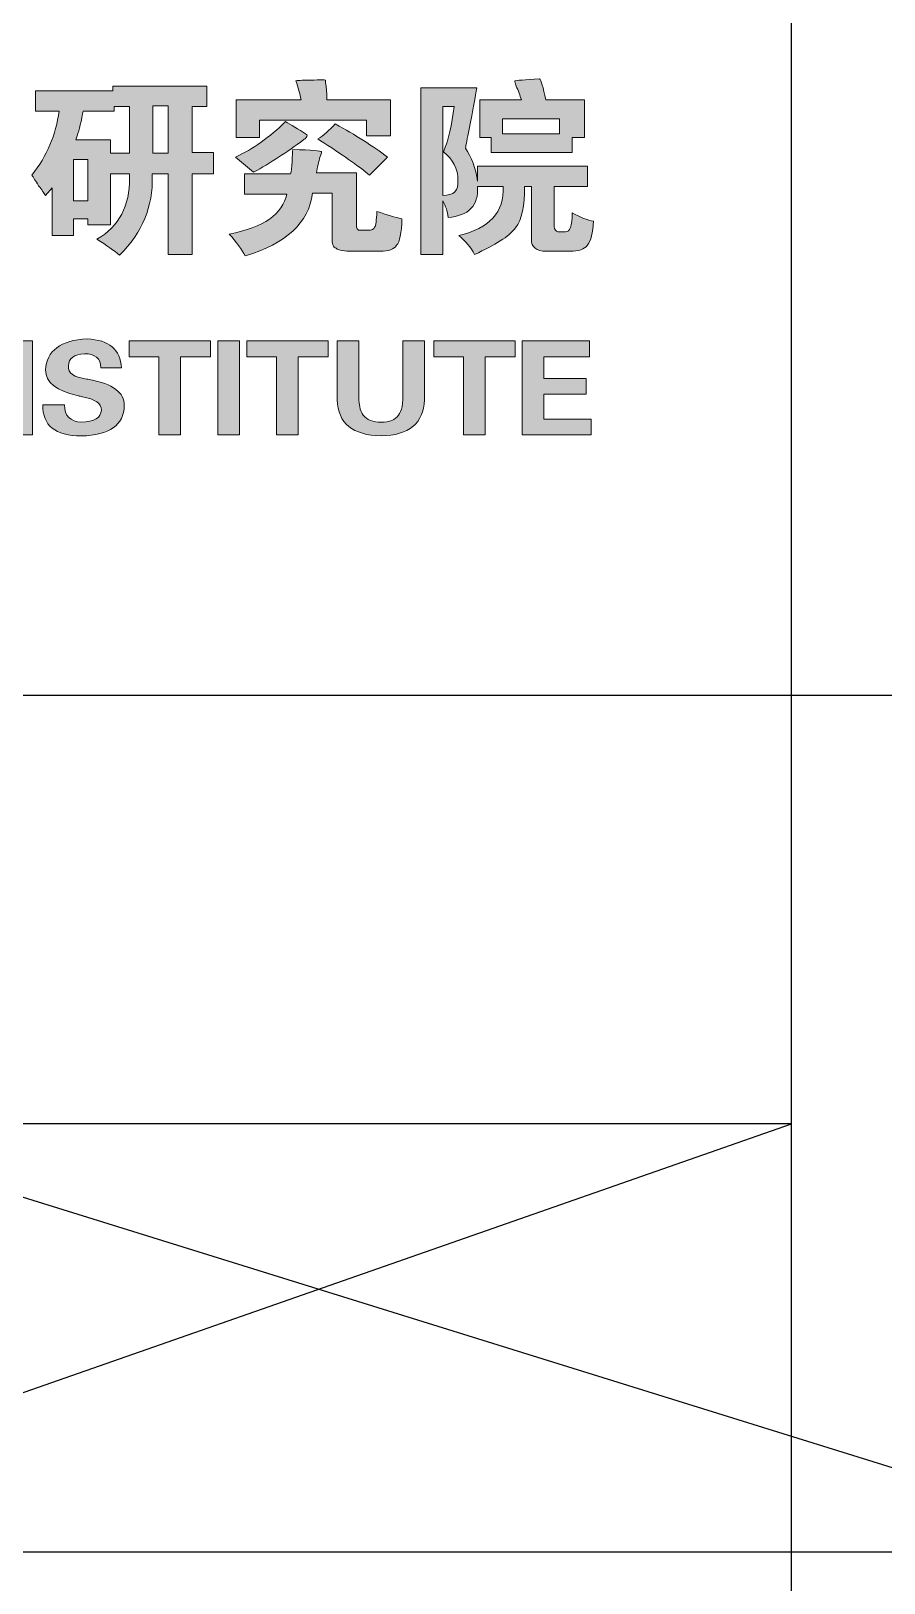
# Model space of a CAD drawing. Extents: x -93062 to 326984, y -142534 to 91021.
# Drawn here: x 112975 to 114369, y -52490 to -49954 of the extents above; entities that cross this region are included whole.
import ezdxf
from ezdxf.enums import TextEntityAlignment as Align

# ---------------------------------------------------------------- set-up
doc = ezdxf.new("R2010")
doc.units = 0
doc.header["$LTSCALE"] = 1000
doc.header["$MEASUREMENT"] = 0
doc.layers.get('0').update_dxf_attribs({"color": 8})
doc.layers.add('-人员定位', color=6, linetype='Continuous')
doc.styles.add('TK', font='GEDITXT.SHX', dxfattribs={"width": 0.85, "height": 3.5, "bigfont": 'DXT.SHX'})

# ---------------------------------------------------------------- blocks, each defined once
blk = doc.blocks.new('GEDI_TQ_2012')
at = {"color": 2}
for p, q in [((-90, 0), (-90, 40)), ((0, 28), (-180, 28)), ((-90, 21), (-180, 21)), ((0, 14), (-170, 14))]:
    blk.add_line(p, q, dxfattribs=at)
blk = doc.blocks.new('LOGO_CEEC_2014')
h = blk.add_hatch(color=256)
h.paths.add_polyline_path([(79.814, 9.636), (79.567, 9.636), (79.567, 8.86), (79.814, 8.86)], flags=16)
edge = h.paths.add_edge_path(flags=16)
edge.add_spline(control_points=[(78.874, 9.081), (78.874, 9.081), (78.874, 8.86), (78.874, 8.86), (78.874, 8.86), (79.183, 8.86), (79.183, 8.86), (79.183, 8.86), (79.183, 9.623), (79.183, 9.623), (79.183, 9.623), (78.936, 9.623), (78.936, 9.623), (78.936, 9.623), (78.936, 9.549), (78.936, 9.549), (78.936, 9.549), (78.429, 9.549), (78.429, 9.549), (78.42, 9.525), (78.412, 9.488), (78.404, 9.439), (78.371, 9.274), (78.338, 9.155), (78.305, 9.081), (78.305, 9.081), (78.874, 9.081), (78.874, 9.081)], knot_values=[0, 0, 0, 0, 1, 1, 1, 2, 2, 2, 3, 3, 3, 4, 4, 4, 5, 5, 5, 6, 6, 6, 7, 7, 7, 8, 8, 8, 9, 9, 9, 9], degree=3, periodic=0)
h.paths.add_polyline_path([(78.268, 8.083), (78.503, 8.083), (78.503, 8.761), (78.268, 8.761)], flags=16)
edge = h.paths.add_edge_path()
edge.add_spline(control_points=[(78.911, 9.882), (78.911, 9.882), (78.911, 9.956), (78.911, 9.956), (78.911, 9.956), (80.446, 9.956), (80.446, 9.956), (80.446, 9.956), (80.446, 9.623), (80.446, 9.623), (80.446, 9.623), (80.21, 9.623), (80.21, 9.623), (80.21, 9.623), (80.21, 8.872), (80.21, 8.872), (80.21, 8.872), (80.557, 8.872), (80.557, 8.872), (80.557, 8.872), (80.557, 8.527), (80.557, 8.527), (80.557, 8.527), (80.21, 8.527), (80.21, 8.527), (80.21, 8.527), (80.21, 7.208), (80.21, 7.208), (80.21, 7.208), (79.814, 7.208), (79.814, 7.208), (79.814, 7.208), (79.814, 8.527), (79.814, 8.527), (79.814, 8.527), (79.555, 8.527), (79.555, 8.527), (79.555, 8.527), (79.555, 8.478), (79.555, 8.478), (79.571, 7.993), (79.394, 7.566), (79.023, 7.196), (78.932, 7.27), (78.808, 7.356), (78.652, 7.455), (79.014, 7.668), (79.192, 8.001), (79.183, 8.453), (79.183, 8.453), (79.183, 8.527), (79.183, 8.527), (79.183, 8.527), (78.874, 8.527), (78.874, 8.527), (78.874, 8.527), (78.874, 7.689), (78.874, 7.689), (78.874, 7.689), (78.503, 7.689), (78.503, 7.689), (78.503, 7.689), (78.503, 7.788), (78.503, 7.788), (78.503, 7.788), (78.268, 7.788), (78.268, 7.788), (78.268, 7.788), (78.268, 7.516), (78.268, 7.516), (78.268, 7.516), (77.922, 7.516), (77.922, 7.516), (77.922, 7.516), (77.922, 8.293), (77.922, 8.293), (77.922, 8.293), (77.81, 8.17), (77.81, 8.17), (77.786, 8.211), (77.748, 8.264), (77.699, 8.33), (77.65, 8.412), (77.612, 8.469), (77.588, 8.502), (77.835, 8.814), (77.984, 9.163), (78.033, 9.549), (78.033, 9.549), (77.65, 9.549), (77.65, 9.549), (77.65, 9.549), (77.65, 9.882), (77.65, 9.882), (77.65, 9.882), (78.911, 9.882), (78.911, 9.882)], knot_values=[0, 0, 0, 0, 1, 1, 1, 2, 2, 2, 3, 3, 3, 4, 4, 4, 5, 5, 5, 6, 6, 6, 7, 7, 7, 8, 8, 8, 9, 9, 9, 10, 10, 10, 11, 11, 11, 12, 12, 12, 13, 13, 13, 14, 14, 14, 15, 15, 15, 16, 16, 16, 17, 17, 17, 18, 18, 18, 19, 19, 19, 20, 20, 20, 21, 21, 21, 22, 22, 22, 23, 23, 23, 24, 24, 24, 25, 25, 25, 26, 26, 26, 27, 27, 27, 28, 28, 28, 29, 29, 29, 30, 30, 30, 31, 31, 31, 32, 32, 32, 32], degree=3, periodic=0)
h = blk.add_hatch(color=256)
edge = h.paths.add_edge_path()
edge.add_spline(control_points=[(83.104, 8.502), (82.963, 8.625), (82.716, 8.802), (82.361, 9.032), (82.32, 9.057), (82.287, 9.077), (82.263, 9.094), (82.353, 9.151), (82.448, 9.233), (82.547, 9.34), (82.877, 9.159), (83.161, 8.978), (83.401, 8.798), (83.401, 8.798), (83.104, 8.502), (83.104, 8.502)], knot_values=[0, 0, 0, 0, 1, 1, 1, 2, 2, 2, 3, 3, 3, 4, 4, 4, 5, 5, 5, 5], degree=3, periodic=0)
edge = h.paths.add_edge_path()
edge.add_spline(control_points=[(83.45, 9.734), (83.45, 9.734), (83.45, 9.143), (83.45, 9.143), (83.45, 9.143), (83.054, 9.143), (83.054, 9.143), (83.054, 9.143), (83.054, 9.402), (83.054, 9.402), (83.054, 9.402), (81.31, 9.402), (81.31, 9.402), (81.31, 9.402), (81.31, 9.118), (81.31, 9.118), (81.31, 9.118), (80.926, 9.118), (80.926, 9.118), (80.926, 9.118), (80.926, 9.734), (80.926, 9.734), (80.926, 9.734), (81.99, 9.734), (81.99, 9.734), (81.966, 9.833), (81.937, 9.936), (81.904, 10.042), (81.912, 10.051), (81.995, 10.055), (82.151, 10.055), (82.3, 10.063), (82.378, 10.063), (82.386, 10.055), (82.386, 10.03), (82.39, 9.997), (82.399, 9.956), (82.407, 9.857), (82.411, 9.784), (82.411, 9.734), (82.411, 9.734), (83.45, 9.734), (83.45, 9.734)], knot_values=[0, 0, 0, 0, 1, 1, 1, 2, 2, 2, 3, 3, 3, 4, 4, 4, 5, 5, 5, 6, 6, 6, 7, 7, 7, 8, 8, 8, 9, 9, 9, 10, 10, 10, 11, 11, 11, 12, 12, 12, 13, 13, 13, 14, 14, 14, 14], degree=3, periodic=0)
edge = h.paths.add_edge_path()
edge.add_spline(control_points=[(80.914, 8.798), (81.203, 8.929), (81.475, 9.122), (81.731, 9.377), (81.821, 9.328), (81.937, 9.258), (82.077, 9.168), (82.093, 9.151), (82.085, 9.126), (82.052, 9.094), (82.044, 9.094), (82.036, 9.089), (82.027, 9.081), (81.755, 8.876), (81.483, 8.699), (81.211, 8.552), (81.211, 8.552), (80.914, 8.798), (80.914, 8.798)], knot_values=[0, 0, 0, 0, 1, 1, 1, 2, 2, 2, 3, 3, 3, 4, 4, 4, 5, 5, 5, 6, 6, 6, 6], degree=3, periodic=0)
edge = h.paths.add_edge_path()
edge.add_spline(control_points=[(82.894, 8.539), (82.894, 8.539), (82.894, 7.714), (82.894, 7.714), (82.885, 7.631), (82.906, 7.594), (82.955, 7.603), (82.955, 7.603), (83.079, 7.603), (83.079, 7.603), (83.145, 7.603), (83.182, 7.619), (83.19, 7.652), (83.207, 7.677), (83.219, 7.763), (83.228, 7.911), (83.384, 7.853), (83.52, 7.812), (83.636, 7.788), (83.628, 7.558), (83.599, 7.414), (83.549, 7.356), (83.508, 7.291), (83.417, 7.258), (83.277, 7.258), (83.277, 7.258), (82.832, 7.258), (82.832, 7.258), (82.691, 7.258), (82.601, 7.274), (82.56, 7.307), (82.51, 7.324), (82.489, 7.381), (82.498, 7.479), (82.498, 7.479), (82.498, 8.207), (82.498, 8.207), (82.498, 8.207), (82.176, 8.207), (82.176, 8.207), (82.11, 7.722), (81.743, 7.381), (81.075, 7.184), (81.017, 7.291), (80.93, 7.41), (80.815, 7.541), (81.376, 7.648), (81.689, 7.866), (81.755, 8.194), (81.755, 8.194), (81.062, 8.194), (81.062, 8.194), (81.062, 8.194), (81.062, 8.527), (81.062, 8.527), (81.062, 8.527), (81.817, 8.527), (81.817, 8.527), (81.825, 8.56), (81.834, 8.625), (81.842, 8.724), (81.842, 8.823), (81.846, 8.888), (81.854, 8.921), (82.159, 8.913), (82.316, 8.9), (82.324, 8.884), (82.324, 8.868), (82.316, 8.843), (82.3, 8.81), (82.275, 8.72), (82.254, 8.629), (82.238, 8.539), (82.238, 8.539), (82.894, 8.539), (82.894, 8.539)], knot_values=[0, 0, 0, 0, 1, 1, 1, 2, 2, 2, 3, 3, 3, 4, 4, 4, 5, 5, 5, 6, 6, 6, 7, 7, 7, 8, 8, 8, 9, 9, 9, 10, 10, 10, 11, 11, 11, 12, 12, 12, 13, 13, 13, 14, 14, 14, 15, 15, 15, 16, 16, 16, 17, 17, 17, 18, 18, 18, 19, 19, 19, 20, 20, 20, 21, 21, 21, 22, 22, 22, 23, 23, 23, 24, 24, 24, 25, 25, 25, 25], degree=3, periodic=0)
h = blk.add_hatch(color=256)
h.paths.add_polyline_path([(86.208, 9.426), (85.28, 9.426), (85.28, 9.18), (86.208, 9.18)], flags=16)
edge = h.paths.add_edge_path()
edge.add_spline(control_points=[(85.589, 9.734), (85.565, 9.808), (85.536, 9.882), (85.503, 9.956), (85.486, 10.005), (85.478, 10.034), (85.478, 10.042), (85.503, 10.051), (85.639, 10.063), (85.886, 10.079), (85.911, 10.055), (85.944, 9.94), (85.985, 9.734), (85.985, 9.734), (86.616, 9.734), (86.616, 9.734), (86.616, 9.734), (86.616, 9.118), (86.616, 9.118), (86.616, 9.118), (86.418, 9.118), (86.418, 9.118), (86.418, 9.118), (86.418, 8.872), (86.418, 8.872), (86.418, 8.872), (85.094, 8.872), (85.094, 8.872), (85.094, 8.872), (85.094, 9.118), (85.094, 9.118), (85.094, 9.118), (84.909, 9.118), (84.909, 9.118), (84.909, 9.118), (84.909, 9.734), (84.909, 9.734), (84.909, 9.734), (85.589, 9.734), (85.589, 9.734)], knot_values=[0, 0, 0, 0, 1, 1, 1, 2, 2, 2, 3, 3, 3, 4, 4, 4, 5, 5, 5, 6, 6, 6, 7, 7, 7, 8, 8, 8, 9, 9, 9, 10, 10, 10, 11, 11, 11, 12, 12, 12, 13, 13, 13, 13], degree=3, periodic=0)
edge = h.paths.add_edge_path(flags=16)
edge.add_spline(control_points=[(84.303, 9.623), (84.303, 9.623), (84.303, 8.17), (84.303, 8.17), (84.484, 8.17), (84.566, 8.251), (84.55, 8.416), (84.55, 8.605), (84.472, 8.761), (84.315, 8.884), (84.397, 9.081), (84.455, 9.328), (84.488, 9.623), (84.488, 9.623), (84.303, 9.623), (84.303, 9.623)], knot_values=[0, 0, 0, 0, 1, 1, 1, 2, 2, 2, 3, 3, 3, 4, 4, 4, 5, 5, 5, 5], degree=3, periodic=0)
edge = h.paths.add_edge_path()
edge.add_spline(control_points=[(84.859, 9.931), (84.835, 9.792), (84.793, 9.566), (84.736, 9.254), (84.702, 9.098), (84.682, 8.995), (84.674, 8.946), (84.773, 8.798), (84.839, 8.617), (84.872, 8.404), (84.872, 8.404), (84.872, 8.65), (84.872, 8.65), (84.872, 8.65), (86.666, 8.65), (86.666, 8.65), (86.666, 8.65), (86.666, 8.317), (86.666, 8.317), (86.666, 8.317), (86.121, 8.317), (86.121, 8.317), (86.121, 8.317), (86.121, 7.664), (86.121, 7.664), (86.129, 7.615), (86.15, 7.586), (86.183, 7.578), (86.183, 7.578), (86.307, 7.578), (86.307, 7.578), (86.381, 7.57), (86.418, 7.672), (86.418, 7.886), (86.55, 7.812), (86.666, 7.767), (86.764, 7.751), (86.756, 7.561), (86.723, 7.43), (86.666, 7.356), (86.616, 7.291), (86.521, 7.258), (86.381, 7.258), (86.381, 7.258), (85.998, 7.258), (85.998, 7.258), (85.833, 7.258), (85.75, 7.324), (85.75, 7.455), (85.75, 7.455), (85.75, 8.317), (85.75, 8.317), (85.75, 8.317), (85.639, 8.317), (85.639, 8.317), (85.647, 8.005), (85.597, 7.779), (85.49, 7.64), (85.383, 7.5), (85.16, 7.356), (84.822, 7.208), (84.764, 7.324), (84.678, 7.426), (84.563, 7.516), (85.065, 7.631), (85.309, 7.898), (85.292, 8.317), (85.292, 8.317), (84.872, 8.317), (84.872, 8.317), (84.888, 8.005), (84.727, 7.837), (84.389, 7.812), (84.381, 7.911), (84.352, 8.001), (84.303, 8.083), (84.303, 8.083), (84.303, 7.208), (84.303, 7.208), (84.303, 7.208), (83.944, 7.208), (83.944, 7.208), (83.944, 7.208), (83.944, 9.931), (83.944, 9.931), (83.944, 9.931), (84.859, 9.931), (84.859, 9.931)], knot_values=[0, 0, 0, 0, 1, 1, 1, 2, 2, 2, 3, 3, 3, 4, 4, 4, 5, 5, 5, 6, 6, 6, 7, 7, 7, 8, 8, 8, 9, 9, 9, 10, 10, 10, 11, 11, 11, 12, 12, 12, 13, 13, 13, 14, 14, 14, 15, 15, 15, 16, 16, 16, 17, 17, 17, 18, 18, 18, 19, 19, 19, 20, 20, 20, 21, 21, 21, 22, 22, 22, 23, 23, 23, 24, 24, 24, 25, 25, 25, 26, 26, 26, 27, 27, 27, 28, 28, 28, 29, 29, 29, 29], degree=3, periodic=0)
h = blk.add_hatch(color=256)
h.paths.add_polyline_path([(85.599, 5.793), (86.698, 5.793), (86.698, 5.536), (85.953, 5.536), (85.953, 5.179), (86.645, 5.179), (86.645, 4.922), (85.953, 4.922), (85.953, 4.515), (86.725, 4.515), (86.725, 4.258), (85.599, 4.258)])
h.paths.add_polyline_path([(84.155, 5.793), (85.485, 5.793), (85.485, 5.536), (84.997, 5.536), (84.997, 4.258), (84.642, 4.258), (84.642, 5.536), (84.155, 5.536)])
edge = h.paths.add_edge_path()
edge.add_spline(control_points=[(84.005, 5.793), (84.005, 5.793), (84.005, 4.83), (84.005, 4.83), (83.988, 4.449), (83.751, 4.252), (83.296, 4.241), (82.829, 4.252), (82.59, 4.449), (82.578, 4.83), (82.578, 4.83), (82.578, 5.793), (82.578, 5.793), (82.578, 5.793), (82.932, 5.793), (82.932, 5.793), (82.932, 5.793), (82.932, 4.955), (82.932, 4.955), (82.926, 4.772), (82.95, 4.648), (83.003, 4.581), (83.063, 4.504), (83.16, 4.465), (83.296, 4.465), (83.432, 4.465), (83.526, 4.504), (83.58, 4.581), (83.633, 4.648), (83.656, 4.772), (83.651, 4.955), (83.651, 4.955), (83.651, 5.793), (83.651, 5.793), (83.651, 5.793), (84.005, 5.793), (84.005, 5.793)], knot_values=[0, 0, 0, 0, 1, 1, 1, 2, 2, 2, 3, 3, 3, 4, 4, 4, 5, 5, 5, 6, 6, 6, 7, 7, 7, 8, 8, 8, 9, 9, 9, 10, 10, 10, 11, 11, 11, 12, 12, 12, 12], degree=3, periodic=0)
h.paths.add_polyline_path([(81.099, 5.793), (82.428, 5.793), (82.428, 5.536), (81.941, 5.536), (81.941, 4.258), (81.586, 4.258), (81.586, 5.536), (81.099, 5.536)])
h.paths.add_polyline_path([(80.984, 4.258), (80.63, 4.258), (80.63, 5.793), (80.984, 5.793)])
h.paths.add_polyline_path([(79.177, 5.793), (80.507, 5.793), (80.507, 5.536), (80.019, 5.536), (80.019, 4.258), (79.664, 4.258), (79.664, 5.536), (79.177, 5.536)])
edge = h.paths.add_edge_path()
edge.add_spline(control_points=[(78.717, 5.353), (78.711, 5.508), (78.622, 5.585), (78.451, 5.585), (78.279, 5.574), (78.191, 5.508), (78.185, 5.386), (78.173, 5.27), (78.273, 5.198), (78.486, 5.171), (78.492, 5.171), (78.507, 5.168), (78.531, 5.162), (78.915, 5.09), (79.104, 4.949), (79.098, 4.739), (79.092, 4.418), (78.858, 4.252), (78.398, 4.241), (77.972, 4.241), (77.762, 4.41), (77.768, 4.747), (77.768, 4.747), (78.123, 4.747), (78.123, 4.747), (78.123, 4.57), (78.214, 4.476), (78.398, 4.465), (78.61, 4.471), (78.72, 4.537), (78.725, 4.665), (78.725, 4.77), (78.622, 4.841), (78.415, 4.88), (78.386, 4.886), (78.365, 4.891), (78.353, 4.897), (77.993, 4.974), (77.812, 5.115), (77.812, 5.32), (77.83, 5.635), (78.058, 5.804), (78.495, 5.826), (78.85, 5.809), (79.036, 5.652), (79.054, 5.353), (79.054, 5.353), (78.717, 5.353), (78.717, 5.353)], knot_values=[0, 0, 0, 0, 1, 1, 1, 2, 2, 2, 3, 3, 3, 4, 4, 4, 5, 5, 5, 6, 6, 6, 7, 7, 7, 8, 8, 8, 9, 9, 9, 10, 10, 10, 11, 11, 11, 12, 12, 12, 13, 13, 13, 14, 14, 14, 15, 15, 15, 16, 16, 16, 16], degree=3, periodic=0)
h.paths.add_polyline_path([(77.096, 4.258), (76.457, 5.536), (76.448, 5.527), (76.448, 4.258), (76.12, 4.258), (76.12, 5.793), (76.643, 5.793), (77.264, 4.581), (77.273, 4.59), (77.273, 5.793), (77.601, 5.793), (77.601, 4.258)])
h.paths.add_polyline_path([(75.882, 4.258), (75.528, 4.258), (75.528, 5.793), (75.882, 5.793)])
at = {"lineweight": 0}
for points in [[(79.814, 9.636), (79.567, 9.636), (79.567, 8.86), (79.814, 8.86), (79.814, 9.636)], [(86.208, 9.426), (85.28, 9.426), (85.28, 9.18), (86.208, 9.18), (86.208, 9.426)], [(78.268, 8.083), (78.503, 8.083), (78.503, 8.761), (78.268, 8.761), (78.268, 8.083)], [(77.096, 4.258), (76.457, 5.536), (76.448, 5.527), (76.448, 4.258), (76.12, 4.258), (76.12, 5.793), (76.643, 5.793), (77.264, 4.581), (77.273, 4.59), (77.273, 5.793), (77.601, 5.793), (77.601, 4.258), (77.096, 4.258)], [(79.177, 5.793), (80.507, 5.793), (80.507, 5.536), (80.019, 5.536), (80.019, 4.258), (79.664, 4.258), (79.664, 5.536), (79.177, 5.536), (79.177, 5.793)], [(80.984, 4.258), (80.63, 4.258), (80.63, 5.793), (80.984, 5.793), (80.984, 4.258)], [(81.099, 5.793), (82.428, 5.793), (82.428, 5.536), (81.941, 5.536), (81.941, 4.258), (81.586, 4.258), (81.586, 5.536), (81.099, 5.536), (81.099, 5.793)], [(84.155, 5.793), (85.485, 5.793), (85.485, 5.536), (84.997, 5.536), (84.997, 4.258), (84.642, 4.258), (84.642, 5.536), (84.155, 5.536), (84.155, 5.793)], [(85.599, 5.793), (86.698, 5.793), (86.698, 5.536), (85.953, 5.536), (85.953, 5.179), (86.645, 5.179), (86.645, 4.922), (85.953, 4.922), (85.953, 4.515), (86.725, 4.515), (86.725, 4.258), (85.599, 4.258), (85.599, 5.793)]]:
    blk.add_lwpolyline(points, dxfattribs=at)
for points, knots in [([(78.911, 9.882), (78.911, 9.882), (78.911, 9.956), (78.911, 9.956), (78.911, 9.956), (80.446, 9.956), (80.446, 9.956), (80.446, 9.956), (80.446, 9.623), (80.446, 9.623), (80.446, 9.623), (80.21, 9.623), (80.21, 9.623), (80.21, 9.623), (80.21, 8.872), (80.21, 8.872), (80.21, 8.872), (80.557, 8.872), (80.557, 8.872), (80.557, 8.872), (80.557, 8.527), (80.557, 8.527), (80.557, 8.527), (80.21, 8.527), (80.21, 8.527), (80.21, 8.527), (80.21, 7.208), (80.21, 7.208), (80.21, 7.208), (79.814, 7.208), (79.814, 7.208), (79.814, 7.208), (79.814, 8.527), (79.814, 8.527), (79.814, 8.527), (79.555, 8.527), (79.555, 8.527), (79.555, 8.527), (79.555, 8.478), (79.555, 8.478), (79.571, 7.993), (79.394, 7.566), (79.023, 7.196), (78.932, 7.27), (78.808, 7.356), (78.652, 7.455), (79.014, 7.668), (79.192, 8.001), (79.183, 8.453), (79.183, 8.453), (79.183, 8.527), (79.183, 8.527), (79.183, 8.527), (78.874, 8.527), (78.874, 8.527), (78.874, 8.527), (78.874, 7.689), (78.874, 7.689), (78.874, 7.689), (78.503, 7.689), (78.503, 7.689), (78.503, 7.689), (78.503, 7.788), (78.503, 7.788), (78.503, 7.788), (78.268, 7.788), (78.268, 7.788), (78.268, 7.788), (78.268, 7.516), (78.268, 7.516), (78.268, 7.516), (77.922, 7.516), (77.922, 7.516), (77.922, 7.516), (77.922, 8.293), (77.922, 8.293), (77.922, 8.293), (77.81, 8.17), (77.81, 8.17), (77.786, 8.211), (77.748, 8.264), (77.699, 8.33), (77.65, 8.412), (77.612, 8.469), (77.588, 8.502), (77.835, 8.814), (77.984, 9.163), (78.033, 9.549), (78.033, 9.549), (77.65, 9.549), (77.65, 9.549), (77.65, 9.549), (77.65, 9.882), (77.65, 9.882), (77.65, 9.882), (78.911, 9.882), (78.911, 9.882)], [0, 0, 0, 0, 1, 1, 1, 2, 2, 2, 3, 3, 3, 4, 4, 4, 5, 5, 5, 6, 6, 6, 7, 7, 7, 8, 8, 8, 9, 9, 9, 10, 10, 10, 11, 11, 11, 12, 12, 12, 13, 13, 13, 14, 14, 14, 15, 15, 15, 16, 16, 16, 17, 17, 17, 18, 18, 18, 19, 19, 19, 20, 20, 20, 21, 21, 21, 22, 22, 22, 23, 23, 23, 24, 24, 24, 25, 25, 25, 26, 26, 26, 27, 27, 27, 28, 28, 28, 29, 29, 29, 30, 30, 30, 31, 31, 31, 32, 32, 32, 32]), ([(83.45, 9.734), (83.45, 9.734), (83.45, 9.143), (83.45, 9.143), (83.45, 9.143), (83.054, 9.143), (83.054, 9.143), (83.054, 9.143), (83.054, 9.402), (83.054, 9.402), (83.054, 9.402), (81.31, 9.402), (81.31, 9.402), (81.31, 9.402), (81.31, 9.118), (81.31, 9.118), (81.31, 9.118), (80.926, 9.118), (80.926, 9.118), (80.926, 9.118), (80.926, 9.734), (80.926, 9.734), (80.926, 9.734), (81.99, 9.734), (81.99, 9.734), (81.966, 9.833), (81.937, 9.936), (81.904, 10.042), (81.912, 10.051), (81.995, 10.055), (82.151, 10.055), (82.3, 10.063), (82.378, 10.063), (82.386, 10.055), (82.386, 10.03), (82.39, 9.997), (82.399, 9.956), (82.407, 9.857), (82.411, 9.784), (82.411, 9.734), (82.411, 9.734), (83.45, 9.734), (83.45, 9.734)], [0, 0, 0, 0, 1, 1, 1, 2, 2, 2, 3, 3, 3, 4, 4, 4, 5, 5, 5, 6, 6, 6, 7, 7, 7, 8, 8, 8, 9, 9, 9, 10, 10, 10, 11, 11, 11, 12, 12, 12, 13, 13, 13, 14, 14, 14, 14]), ([(84.859, 9.931), (84.835, 9.792), (84.793, 9.566), (84.736, 9.254), (84.702, 9.098), (84.682, 8.995), (84.674, 8.946), (84.773, 8.798), (84.839, 8.617), (84.872, 8.404), (84.872, 8.404), (84.872, 8.65), (84.872, 8.65), (84.872, 8.65), (86.666, 8.65), (86.666, 8.65), (86.666, 8.65), (86.666, 8.317), (86.666, 8.317), (86.666, 8.317), (86.121, 8.317), (86.121, 8.317), (86.121, 8.317), (86.121, 7.664), (86.121, 7.664), (86.129, 7.615), (86.15, 7.586), (86.183, 7.578), (86.183, 7.578), (86.307, 7.578), (86.307, 7.578), (86.381, 7.57), (86.418, 7.672), (86.418, 7.886), (86.55, 7.812), (86.666, 7.767), (86.764, 7.751), (86.756, 7.561), (86.723, 7.43), (86.666, 7.356), (86.616, 7.291), (86.521, 7.258), (86.381, 7.258), (86.381, 7.258), (85.998, 7.258), (85.998, 7.258), (85.833, 7.258), (85.75, 7.324), (85.75, 7.455), (85.75, 7.455), (85.75, 8.317), (85.75, 8.317), (85.75, 8.317), (85.639, 8.317), (85.639, 8.317), (85.647, 8.005), (85.597, 7.779), (85.49, 7.64), (85.383, 7.5), (85.16, 7.356), (84.822, 7.208), (84.764, 7.324), (84.678, 7.426), (84.563, 7.516), (85.065, 7.631), (85.309, 7.898), (85.292, 8.317), (85.292, 8.317), (84.872, 8.317), (84.872, 8.317), (84.888, 8.005), (84.727, 7.837), (84.389, 7.812), (84.381, 7.911), (84.352, 8.001), (84.303, 8.083), (84.303, 8.083), (84.303, 7.208), (84.303, 7.208), (84.303, 7.208), (83.944, 7.208), (83.944, 7.208), (83.944, 7.208), (83.944, 9.931), (83.944, 9.931), (83.944, 9.931), (84.859, 9.931), (84.859, 9.931)], [0, 0, 0, 0, 1, 1, 1, 2, 2, 2, 3, 3, 3, 4, 4, 4, 5, 5, 5, 6, 6, 6, 7, 7, 7, 8, 8, 8, 9, 9, 9, 10, 10, 10, 11, 11, 11, 12, 12, 12, 13, 13, 13, 14, 14, 14, 15, 15, 15, 16, 16, 16, 17, 17, 17, 18, 18, 18, 19, 19, 19, 20, 20, 20, 21, 21, 21, 22, 22, 22, 23, 23, 23, 24, 24, 24, 25, 25, 25, 26, 26, 26, 27, 27, 27, 28, 28, 28, 29, 29, 29, 29]), ([(85.589, 9.734), (85.565, 9.808), (85.536, 9.882), (85.503, 9.956), (85.486, 10.005), (85.478, 10.034), (85.478, 10.042), (85.503, 10.051), (85.639, 10.063), (85.886, 10.079), (85.911, 10.055), (85.944, 9.94), (85.985, 9.734), (85.985, 9.734), (86.616, 9.734), (86.616, 9.734), (86.616, 9.734), (86.616, 9.118), (86.616, 9.118), (86.616, 9.118), (86.418, 9.118), (86.418, 9.118), (86.418, 9.118), (86.418, 8.872), (86.418, 8.872), (86.418, 8.872), (85.094, 8.872), (85.094, 8.872), (85.094, 8.872), (85.094, 9.118), (85.094, 9.118), (85.094, 9.118), (84.909, 9.118), (84.909, 9.118), (84.909, 9.118), (84.909, 9.734), (84.909, 9.734), (84.909, 9.734), (85.589, 9.734), (85.589, 9.734)], [0, 0, 0, 0, 1, 1, 1, 2, 2, 2, 3, 3, 3, 4, 4, 4, 5, 5, 5, 6, 6, 6, 7, 7, 7, 8, 8, 8, 9, 9, 9, 10, 10, 10, 11, 11, 11, 12, 12, 12, 13, 13, 13, 13]), ([(78.874, 9.081), (78.874, 9.081), (78.874, 8.86), (78.874, 8.86), (78.874, 8.86), (79.183, 8.86), (79.183, 8.86), (79.183, 8.86), (79.183, 9.623), (79.183, 9.623), (79.183, 9.623), (78.936, 9.623), (78.936, 9.623), (78.936, 9.623), (78.936, 9.549), (78.936, 9.549), (78.936, 9.549), (78.429, 9.549), (78.429, 9.549), (78.42, 9.525), (78.412, 9.488), (78.404, 9.439), (78.371, 9.274), (78.338, 9.155), (78.305, 9.081), (78.305, 9.081), (78.874, 9.081), (78.874, 9.081)], [0, 0, 0, 0, 1, 1, 1, 2, 2, 2, 3, 3, 3, 4, 4, 4, 5, 5, 5, 6, 6, 6, 7, 7, 7, 8, 8, 8, 9, 9, 9, 9]), ([(84.303, 9.623), (84.303, 9.623), (84.303, 8.17), (84.303, 8.17), (84.484, 8.17), (84.566, 8.251), (84.55, 8.416), (84.55, 8.605), (84.472, 8.761), (84.315, 8.884), (84.397, 9.081), (84.455, 9.328), (84.488, 9.623), (84.488, 9.623), (84.303, 9.623), (84.303, 9.623)], [0, 0, 0, 0, 1, 1, 1, 2, 2, 2, 3, 3, 3, 4, 4, 4, 5, 5, 5, 5]), ([(80.914, 8.798), (81.203, 8.929), (81.475, 9.122), (81.731, 9.377), (81.821, 9.328), (81.937, 9.258), (82.077, 9.168), (82.093, 9.151), (82.085, 9.126), (82.052, 9.094), (82.044, 9.094), (82.036, 9.089), (82.027, 9.081), (81.755, 8.876), (81.483, 8.699), (81.211, 8.552), (81.211, 8.552), (80.914, 8.798), (80.914, 8.798)], [0, 0, 0, 0, 1, 1, 1, 2, 2, 2, 3, 3, 3, 4, 4, 4, 5, 5, 5, 6, 6, 6, 6]), ([(83.104, 8.502), (82.963, 8.625), (82.716, 8.802), (82.361, 9.032), (82.32, 9.057), (82.287, 9.077), (82.263, 9.094), (82.353, 9.151), (82.448, 9.233), (82.547, 9.34), (82.877, 9.159), (83.161, 8.978), (83.401, 8.798), (83.401, 8.798), (83.104, 8.502), (83.104, 8.502)], [0, 0, 0, 0, 1, 1, 1, 2, 2, 2, 3, 3, 3, 4, 4, 4, 5, 5, 5, 5]), ([(82.894, 8.539), (82.894, 8.539), (82.894, 7.714), (82.894, 7.714), (82.885, 7.631), (82.906, 7.594), (82.955, 7.603), (82.955, 7.603), (83.079, 7.603), (83.079, 7.603), (83.145, 7.603), (83.182, 7.619), (83.19, 7.652), (83.207, 7.677), (83.219, 7.763), (83.228, 7.911), (83.384, 7.853), (83.52, 7.812), (83.636, 7.788), (83.628, 7.558), (83.599, 7.414), (83.549, 7.356), (83.508, 7.291), (83.417, 7.258), (83.277, 7.258), (83.277, 7.258), (82.832, 7.258), (82.832, 7.258), (82.691, 7.258), (82.601, 7.274), (82.56, 7.307), (82.51, 7.324), (82.489, 7.381), (82.498, 7.479), (82.498, 7.479), (82.498, 8.207), (82.498, 8.207), (82.498, 8.207), (82.176, 8.207), (82.176, 8.207), (82.11, 7.722), (81.743, 7.381), (81.075, 7.184), (81.017, 7.291), (80.93, 7.41), (80.815, 7.541), (81.376, 7.648), (81.689, 7.866), (81.755, 8.194), (81.755, 8.194), (81.062, 8.194), (81.062, 8.194), (81.062, 8.194), (81.062, 8.527), (81.062, 8.527), (81.062, 8.527), (81.817, 8.527), (81.817, 8.527), (81.825, 8.56), (81.834, 8.625), (81.842, 8.724), (81.842, 8.823), (81.846, 8.888), (81.854, 8.921), (82.159, 8.913), (82.316, 8.9), (82.324, 8.884), (82.324, 8.868), (82.316, 8.843), (82.3, 8.81), (82.275, 8.72), (82.254, 8.629), (82.238, 8.539), (82.238, 8.539), (82.894, 8.539), (82.894, 8.539)], [0, 0, 0, 0, 1, 1, 1, 2, 2, 2, 3, 3, 3, 4, 4, 4, 5, 5, 5, 6, 6, 6, 7, 7, 7, 8, 8, 8, 9, 9, 9, 10, 10, 10, 11, 11, 11, 12, 12, 12, 13, 13, 13, 14, 14, 14, 15, 15, 15, 16, 16, 16, 17, 17, 17, 18, 18, 18, 19, 19, 19, 20, 20, 20, 21, 21, 21, 22, 22, 22, 23, 23, 23, 24, 24, 24, 25, 25, 25, 25]), ([(78.717, 5.353), (78.711, 5.508), (78.622, 5.585), (78.451, 5.585), (78.279, 5.574), (78.191, 5.508), (78.185, 5.386), (78.173, 5.27), (78.273, 5.198), (78.486, 5.171), (78.492, 5.171), (78.507, 5.168), (78.531, 5.162), (78.915, 5.09), (79.104, 4.949), (79.098, 4.739), (79.092, 4.418), (78.858, 4.252), (78.398, 4.241), (77.972, 4.241), (77.762, 4.41), (77.768, 4.747), (77.768, 4.747), (78.123, 4.747), (78.123, 4.747), (78.123, 4.57), (78.214, 4.476), (78.398, 4.465), (78.61, 4.471), (78.72, 4.537), (78.725, 4.665), (78.725, 4.77), (78.622, 4.841), (78.415, 4.88), (78.386, 4.886), (78.365, 4.891), (78.353, 4.897), (77.993, 4.974), (77.812, 5.115), (77.812, 5.32), (77.83, 5.635), (78.058, 5.804), (78.495, 5.826), (78.85, 5.809), (79.036, 5.652), (79.054, 5.353), (79.054, 5.353), (78.717, 5.353), (78.717, 5.353)], [0, 0, 0, 0, 1, 1, 1, 2, 2, 2, 3, 3, 3, 4, 4, 4, 5, 5, 5, 6, 6, 6, 7, 7, 7, 8, 8, 8, 9, 9, 9, 10, 10, 10, 11, 11, 11, 12, 12, 12, 13, 13, 13, 14, 14, 14, 15, 15, 15, 16, 16, 16, 16]), ([(84.005, 5.793), (84.005, 5.793), (84.005, 4.83), (84.005, 4.83), (83.988, 4.449), (83.751, 4.252), (83.296, 4.241), (82.829, 4.252), (82.59, 4.449), (82.578, 4.83), (82.578, 4.83), (82.578, 5.793), (82.578, 5.793), (82.578, 5.793), (82.932, 5.793), (82.932, 5.793), (82.932, 5.793), (82.932, 4.955), (82.932, 4.955), (82.926, 4.772), (82.95, 4.648), (83.003, 4.581), (83.063, 4.504), (83.16, 4.465), (83.296, 4.465), (83.432, 4.465), (83.526, 4.504), (83.58, 4.581), (83.633, 4.648), (83.656, 4.772), (83.651, 4.955), (83.651, 4.955), (83.651, 5.793), (83.651, 5.793), (83.651, 5.793), (84.005, 5.793), (84.005, 5.793)], [0, 0, 0, 0, 1, 1, 1, 2, 2, 2, 3, 3, 3, 4, 4, 4, 5, 5, 5, 6, 6, 6, 7, 7, 7, 8, 8, 8, 9, 9, 9, 10, 10, 10, 11, 11, 11, 12, 12, 12, 12])]:
    blk.add_open_spline(points, degree=3, knots=knots, dxfattribs=at)
blk = doc.blocks.new('A$C1C011119')
for name, p in [('GEDI_TQ_2012', (584, 10)), ('LOGO_CEEC_2014', (404, 38))]:
    blk.add_blockref(name, p)
at = {"style": 'TK', "width": 0.85}
for tag, height, p in [('PROJECTNAME', 4.75, (529, 44)), ('PHASE', 4, (571, 44)), ('DRAWINGNAME', 4.75, (539, 31))]:
    blk.add_attdef(tag, text='', height=height, dxfattribs=at).set_placement(p, align=Align.MIDDLE_CENTER)
for tag, p, height in [('APPROVE', (416, 32.75), 3.5), ('DESIGN', (461, 32.75), 3.5), ('REVIEW1', (416, 25.75), 3.5), ('DRAW', (461, 25.75), 3.5), ('DRAWINGNUMBER', (511, 18.5), 4), ('REVIEW2', (416, 18.75), 3.5), ('PROPORTION', (461, 18.75), 3.5), ('CHECK', (416, 11.75), 3.5), ('DATE', (461, 11.75), 3.5), ('VERSION', (577, 11.75), 3.5)]:
    blk.add_attdef(tag, p, '', height=height, dxfattribs=at)
blk = doc.blocks.new('A$C68430A22')
blk.add_line((-11000, 1400), (-9000, 2100))
blk = doc.blocks.new('safsafasffasfsd')
at = {"xscale": 100, "yscale": 100, "zscale": 100}
blk.add_blockref('A$C1C011119', (-59400, 0), dxfattribs=at)
blk.add_blockref('A$C68430A22', (-1000, 1000))

msp = doc.modelspace()

# ---------------------------------------------------------------- linework, layer by layer
at = {"layer": '-人员定位'}
msp.add_line((-58696.5, 1567.5), (326984.5, -118471.5), dxfattribs=at)

# ---------------------------------------------------------------- block references
msp.add_blockref('safsafasffasfsd', (124217.5, -54839.5))

doc.saveas('drawing.dxf')
